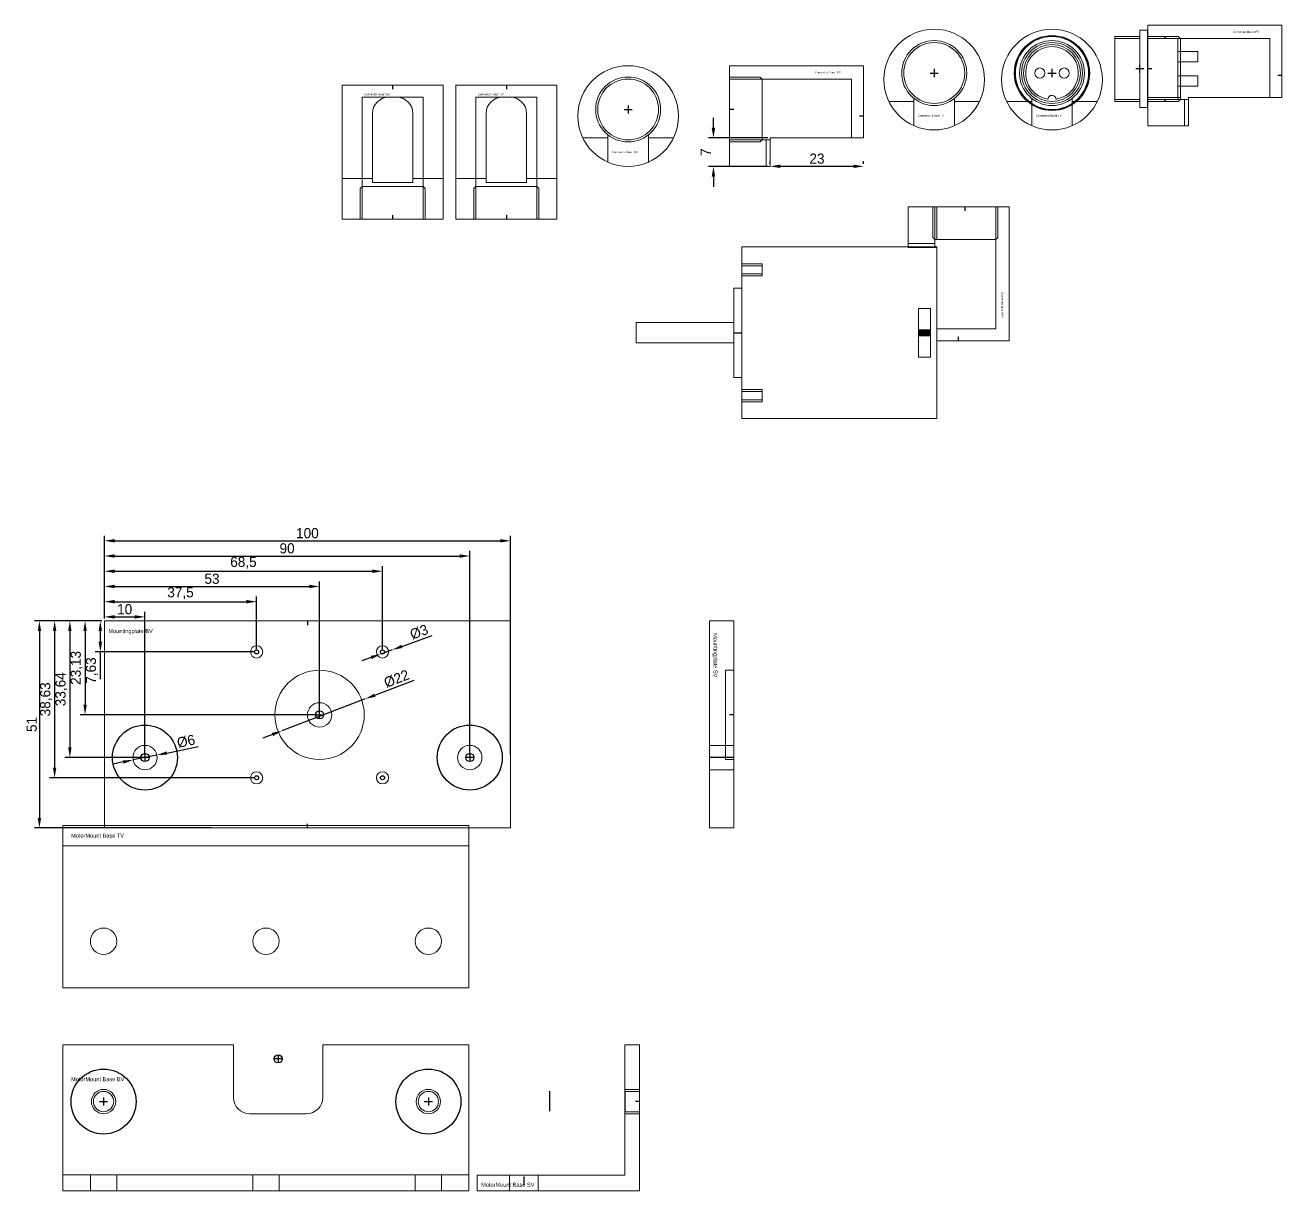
# Model space of a CAD drawing. Header units: millimetres. Extents: x 30 to 736, y 8 to 599.
# Drawn here: x 73.5 to 383, y 311.6 to 598.8 of the extents above; entities that cross this region are included whole.
import ezdxf

# ---------------------------------------------------------------- set-up
doc = ezdxf.new("R2010")
doc.units = ezdxf.units.MM
for name, color, linetype in [('Dim', 1, 'Continuous'), ('Hulplijn', 3, 'Continuous'), ('Text', 7, 'Continuous')]:
    doc.layers.add(name, color=color, linetype=linetype)
for name, color, linetype, lineweight in [('Inner', 8, 'Continuous', 9), ('Main', 7, 'Continuous', 20), ('Screw', 7, 'Continuous', 20), ('Screw Inner', 8, 'Continuous', 9)]:
    doc.layers.add(name, color=color, linetype=linetype, lineweight=lineweight)
doc.dimstyles.new('ISO-25', dxfattribs={"dimtxt": 2.5, "dimasz": 2.5, "dimexe": 1.25, "dimexo": 0.625, "dimtad": 1, "dimtxsty": 'Standard', "dimcen": 2.5, "dimadec": 0, "dimazin": 0, "dimtfac": 1, "dimtmove": 0, "dimatfit": 3, "dimfxl": 1, "dimarcsym": 0})

# ---------------------------------------------------------------- blocks, each defined once
blk = doc.blocks.new('MOTORMOUNT BASE TV')
at = {"layer": 'Main'}
for p, q in [((0, -18), (0, 22)), ((100, 22), (0, 22)), ((100, 22), (100, -18)), ((100, 17), (0, 17)), ((100, -18), (0, -18))]:
    blk.add_line(p, q, dxfattribs=at)
for centre in [(10, -6.5), (50, -6.5), (90, -6.5)]:
    blk.add_circle(centre, 3.25, dxfattribs=at)
at = {"layer": 'Text', "insert": (2, 19), "char_height": 1, "attachment_point": 7}
blk.add_mtext('MotorMount Base TV', dxfattribs=at)
blk = doc.blocks.new('MOTORMOUNT BASE SV')
at = {"layer": 'Hulplijn'}
for p, q in [((17.8, 24.6), (17.8, 19.6)), ((36.4, 24.6), (36.4, 19.6)), ((40, 22), (39, 22)), ((11.5, 3.5), (11.5, 1.5))]:
    blk.add_line(p, q, dxfattribs=at)
at = {"layer": 'Inner'}
for p, q in [((8, 3.9), (8, 0)), ((15, 3.9), (15, 0))]:
    blk.add_line(p, q, dxfattribs=at)
at = {"layer": 'Main'}
for p, q in [((36.4, 36), (36.4, 3.9)), ((36.4, 36), (40, 36)), ((40, 36), (40, 0)), ((0, 3.9), (0, 0)), ((0, 3.9), (36.4, 3.9)), ((0, 0), (40, 0))]:
    blk.add_line(p, q, dxfattribs=at)
at = {"layer": 'Screw Inner'}
for p, q in [((36.4, 25), (40, 25)), ((36.4, 24.5), (40, 24.5)), ((36.4, 19.5), (40, 19.5)), ((36.4, 19), (40, 19))]:
    blk.add_line(p, q, dxfattribs=at)
at = {"layer": 'Text', "insert": (1, 2), "char_height": 1, "attachment_point": 1}
blk.add_mtext('MotorMount Base SV', dxfattribs=at)
blk = doc.blocks.new('MOTORMOUNT BASE BV')
at = {"layer": 'Hulplijn'}
for p, q in [((53, 15.51), (53, 13.51)), ((54, 14.51), (52, 14.51)), ((9, 4), (11, 4)), ((10, 5), (10, 3)), ((89, 4), (91, 4)), ((90, 5), (90, 3))]:
    blk.add_line(p, q, dxfattribs=at)
for centre, radius in [((53, 14.51), 1), ((10, 4), 8), ((90, 4), 8)]:
    blk.add_circle(centre, radius, dxfattribs=at)
at = {"layer": 'Inner'}
for p, q in [((100, -14.09), (0, -14.09)), ((6.75, -14.09), (6.75, -18)), ((13.25, -14.09), (13.25, -18)), ((46.75, -14.09), (46.75, -18)), ((53.25, -14.09), (53.25, -18)), ((86.75, -14.09), (86.75, -18)), ((93.25, -14.09), (93.25, -18))]:
    blk.add_line(p, q, dxfattribs=at)
at = {"layer": 'Main'}
for p, q in [((0, -18), (0, 18)), ((42, 18), (0, 18)), ((42, 18), (42, 5)), ((64, 5), (64, 18)), ((100, 18), (64, 18)), ((100, 18), (100, -18)), ((46, 1), (60, 1)), ((100, -18), (0, -18))]:
    blk.add_line(p, q, dxfattribs=at)
for centre, start, end in [((46, 5), 180, 270), ((60, 5), 270, 0)]:
    blk.add_arc(centre, 4, start, end, dxfattribs=at)
at = {"layer": 'Screw'}
for centre, radius in [((10, 4), 3), ((10, 4), 2.5), ((90, 4), 3), ((90, 4), 2.5)]:
    blk.add_circle(centre, radius, dxfattribs=at)
at = {"layer": 'Text', "insert": (2, 9), "char_height": 1, "attachment_point": 7}
blk.add_mtext('MotorMount Base BV', dxfattribs=at)
blk = doc.blocks.new('MOUNTINGPLATE SV')
at = {"layer": 'Hulplijn'}
for p, q in [((6, 27.87), (5, 27.87)), ((6, 17.36), (0, 17.36))]:
    blk.add_line(p, q, dxfattribs=at)
at = {"layer": 'Inner'}
for p, q in [((6, 38.87), (4, 38.87)), ((4, 38.87), (4, 16.87)), ((6, 20.36), (0, 20.36)), ((4, 16.87), (6, 16.87)), ((6, 14.36), (0, 14.36))]:
    blk.add_line(p, q, dxfattribs=at)
at = {"layer": 'Main'}
for p, q in [((0, 0), (0, 51)), ((0, 51), (6, 51)), ((6, 51), (6, 0)), ((6, 0), (0, 0))]:
    blk.add_line(p, q, dxfattribs=at)
at = {"layer": 'Text', "insert": (2, 48), "char_height": 1, "attachment_point": 1, "rotation": 270}
blk.add_mtext('Mountingplate SV', dxfattribs=at)
blk = doc.blocks.new('MOUNTINGPLATE BV')
at = {"layer": 'Hulplijn'}
for p, q in [((50, 51), (50, 50)), ((52, 27.87), (54, 27.87)), ((53, 26.87), (53, 28.87)), ((11, 17.36), (9, 17.36)), ((10, 18.36), (10, 16.36)), ((91, 17.36), (89, 17.36)), ((90, 18.36), (90, 16.36)), ((50, 0), (50, 1))]:
    blk.add_line(p, q, dxfattribs=at)
for centre, radius in [((37.5, 43.37), 0.5), ((68.5, 43.37), 0.5), ((53, 27.87), 1), ((10, 17.36), 8), ((90, 17.36), 8), ((10, 17.36), 1), ((90, 17.36), 1), ((90, 17.36), 1), ((37.5, 12.37), 0.5), ((68.5, 12.37), 0.5)]:
    blk.add_circle(centre, radius, dxfattribs=at)
at = {"layer": 'Main'}
for p, q in [((0, 0), (0, 51)), ((0, 51), (100, 51)), ((100, 51), (100, 0)), ((100, 0), (0, 0))]:
    blk.add_line(p, q, dxfattribs=at)
for centre, radius in [((37.5, 43.37), 1.5), ((68.5, 43.37), 1.5), ((53, 27.87), 11), ((53, 27.87), 3), ((10, 17.36), 3), ((90, 17.36), 3), ((37.5, 12.37), 1.5), ((68.5, 12.37), 1.5)]:
    blk.add_circle(centre, radius, dxfattribs=at)
at = {"layer": 'Text', "insert": (1, 49), "char_height": 1, "attachment_point": 1}
blk.add_mtext('Mountingplate BV', dxfattribs=at)
blk = doc.blocks.new('*D46')
at = {"color": 0, "linetype": 'ByBlock', "lineweight": -2}
for p, q in [((93, 452.62), (93, 454.25)), ((95.5, 453), (100.5, 453)), ((103, 418.99), (103, 454.25))]:
    blk.add_line(p, q, dxfattribs=at)
at = {"color": 0, "linetype": 'ByBlock'}
for points in [[(93, 453), (95.5, 452.58), (95.5, 453.42)], [(103, 453), (100.5, 452.58), (100.5, 453.42)]]:
    blk.add_solid(points, dxfattribs=at)
at = {"layer": 'DEFPOINTS', "color": 0, "linetype": 'ByBlock'}
for p in [(93, 452), (103, 418.36)]:
    blk.add_point(p, dxfattribs=at)
at = {"color": 0, "linetype": 'ByBlock', "lineweight": -2, "insert": (98, 454.88), "char_height": 2.5, "attachment_point": 5}
blk.add_mtext('\\A1;10', dxfattribs=at)
blk = doc.blocks.new('*D47')
at = {"color": 0, "linetype": 'ByBlock', "lineweight": -2}
for p, q in [((93, 452.62), (93, 458)), ((95.5, 456.75), (128, 456.75)), ((130.5, 445), (130.5, 458))]:
    blk.add_line(p, q, dxfattribs=at)
at = {"color": 0, "linetype": 'ByBlock'}
for points in [[(93, 456.75), (95.5, 456.33), (95.5, 457.17)], [(130.5, 456.75), (128, 456.33), (128, 457.17)]]:
    blk.add_solid(points, dxfattribs=at)
at = {"layer": 'DEFPOINTS', "color": 0, "linetype": 'ByBlock'}
for p in [(93, 452), (130.5, 444.37)]:
    blk.add_point(p, dxfattribs=at)
at = {"color": 0, "linetype": 'ByBlock', "lineweight": -2, "insert": (111.75, 458.83), "char_height": 2.5, "attachment_point": 5}
blk.add_mtext('\\A1;37,5', dxfattribs=at)
blk = doc.blocks.new('*D48')
at = {"color": 0, "linetype": 'ByBlock', "lineweight": -2}
for p, q in [((93, 452.62), (93, 461.75)), ((146, 429.5), (146, 461.75)), ((95.5, 460.5), (143.5, 460.5))]:
    blk.add_line(p, q, dxfattribs=at)
at = {"color": 0, "linetype": 'ByBlock'}
for points in [[(93, 460.5), (95.5, 460.08), (95.5, 460.92)], [(146, 460.5), (143.5, 460.08), (143.5, 460.92)]]:
    blk.add_solid(points, dxfattribs=at)
at = {"layer": 'DEFPOINTS', "color": 0, "linetype": 'ByBlock'}
for p in [(93, 452), (146, 428.87)]:
    blk.add_point(p, dxfattribs=at)
at = {"color": 0, "linetype": 'ByBlock', "lineweight": -2, "insert": (119.5, 462.38), "char_height": 2.5, "attachment_point": 5}
blk.add_mtext('\\A1;53', dxfattribs=at)
blk = doc.blocks.new('*D49')
at = {"color": 0, "linetype": 'ByBlock', "lineweight": -2}
for p, q in [((93, 452.62), (93, 465.5)), ((161.5, 445), (161.5, 465.5)), ((95.5, 464.25), (159, 464.25))]:
    blk.add_line(p, q, dxfattribs=at)
at = {"color": 0, "linetype": 'ByBlock'}
for points in [[(93, 464.25), (95.5, 463.83), (95.5, 464.67)], [(161.5, 464.25), (159, 463.83), (159, 464.67)]]:
    blk.add_solid(points, dxfattribs=at)
at = {"layer": 'DEFPOINTS', "color": 0, "linetype": 'ByBlock'}
for p in [(93, 452), (161.5, 444.37)]:
    blk.add_point(p, dxfattribs=at)
at = {"color": 0, "linetype": 'ByBlock', "lineweight": -2, "insert": (127.25, 466.33), "char_height": 2.5, "attachment_point": 5}
blk.add_mtext('\\A1;68,5', dxfattribs=at)
blk = doc.blocks.new('*D50')
at = {"color": 0, "linetype": 'ByBlock', "lineweight": -2}
for p, q in [((93, 452.62), (93, 469.25)), ((95.5, 468), (180.5, 468)), ((183, 418.99), (183, 469.25))]:
    blk.add_line(p, q, dxfattribs=at)
at = {"color": 0, "linetype": 'ByBlock'}
for points in [[(93, 468), (95.5, 467.58), (95.5, 468.42)], [(183, 468), (180.5, 467.58), (180.5, 468.42)]]:
    blk.add_solid(points, dxfattribs=at)
at = {"layer": 'DEFPOINTS', "color": 0, "linetype": 'ByBlock'}
for p in [(93, 452), (183, 418.36)]:
    blk.add_point(p, dxfattribs=at)
at = {"color": 0, "linetype": 'ByBlock', "lineweight": -2, "insert": (138, 469.88), "char_height": 2.5, "attachment_point": 5}
blk.add_mtext('\\A1;90', dxfattribs=at)
blk = doc.blocks.new('*D51')
at = {"color": 0, "linetype": 'ByBlock', "lineweight": -2}
for p, q in [((93, 452.62), (93, 473)), ((95.5, 471.75), (190.5, 471.75)), ((193, 418.99), (193, 473))]:
    blk.add_line(p, q, dxfattribs=at)
at = {"color": 0, "linetype": 'ByBlock'}
for points in [[(93, 471.75), (95.5, 471.33), (95.5, 472.17)], [(193, 471.75), (190.5, 471.33), (190.5, 472.17)]]:
    blk.add_solid(points, dxfattribs=at)
at = {"layer": 'DEFPOINTS', "color": 0, "linetype": 'ByBlock'}
for p in [(93, 452), (193, 418.36)]:
    blk.add_point(p, dxfattribs=at)
at = {"color": 0, "linetype": 'ByBlock', "lineweight": -2, "insert": (143, 473.62), "char_height": 2.5, "attachment_point": 5}
blk.add_mtext('\\A1;100', dxfattribs=at)
blk = doc.blocks.new('*D52')
at = {"color": 0, "linetype": 'ByBlock', "lineweight": -2}
for p, q in [((92.38, 452), (90.75, 452)), ((92, 449.5), (92, 446.87)), ((129.88, 444.37), (90.75, 444.37)), ((92, 444.37), (92, 437.7))]:
    blk.add_line(p, q, dxfattribs=at)
at = {"color": 0, "linetype": 'ByBlock'}
for points in [[(92, 452), (91.58, 449.5), (92.42, 449.5)], [(92, 444.37), (91.58, 446.87), (92.42, 446.87)]]:
    blk.add_solid(points, dxfattribs=at)
at = {"layer": 'DEFPOINTS', "color": 0, "linetype": 'ByBlock'}
for p in [(93, 452), (130.5, 444.37)]:
    blk.add_point(p, dxfattribs=at)
at = {"color": 0, "linetype": 'ByBlock', "lineweight": -2, "insert": (89.92, 439.79), "char_height": 2.5, "attachment_point": 5, "rotation": 90}
blk.add_mtext('\\A1;7,63', dxfattribs=at)
blk = doc.blocks.new('*D53')
at = {"color": 0, "linetype": 'ByBlock', "lineweight": -2}
for p, q in [((92.38, 452), (87, 452)), ((88.25, 449.5), (88.25, 431.37)), ((145.38, 428.87), (87, 428.87))]:
    blk.add_line(p, q, dxfattribs=at)
at = {"color": 0, "linetype": 'ByBlock'}
for points in [[(88.25, 452), (87.83, 449.5), (88.67, 449.5)], [(88.25, 428.87), (87.83, 431.37), (88.67, 431.37)]]:
    blk.add_solid(points, dxfattribs=at)
at = {"layer": 'DEFPOINTS', "color": 0, "linetype": 'ByBlock'}
for p in [(93, 452), (146, 428.87)]:
    blk.add_point(p, dxfattribs=at)
at = {"color": 0, "linetype": 'ByBlock', "lineweight": -2, "insert": (86.17, 440.44), "char_height": 2.5, "attachment_point": 5, "rotation": 90}
blk.add_mtext('\\A1;23,13', dxfattribs=at)
blk = doc.blocks.new('*D54')
at = {"color": 0, "linetype": 'ByBlock', "lineweight": -2}
for p, q in [((92.38, 452), (83.25, 452)), ((84.5, 449.5), (84.5, 420.86)), ((102.38, 418.36), (83.25, 418.36))]:
    blk.add_line(p, q, dxfattribs=at)
at = {"color": 0, "linetype": 'ByBlock'}
for points in [[(84.5, 452), (84.08, 449.5), (84.92, 449.5)], [(84.5, 418.36), (84.08, 420.86), (84.92, 420.86)]]:
    blk.add_solid(points, dxfattribs=at)
at = {"layer": 'DEFPOINTS', "color": 0, "linetype": 'ByBlock'}
for p in [(93, 452), (103, 418.36)]:
    blk.add_point(p, dxfattribs=at)
at = {"color": 0, "linetype": 'ByBlock', "lineweight": -2, "insert": (82.42, 435.18), "char_height": 2.5, "attachment_point": 5, "rotation": 90}
blk.add_mtext('\\A1;33,64', dxfattribs=at)
blk = doc.blocks.new('*D55')
at = {"color": 0, "linetype": 'ByBlock', "lineweight": -2}
for p, q in [((92.38, 452), (79.5, 452)), ((80.75, 449.5), (80.75, 415.87)), ((129.88, 413.37), (79.5, 413.37))]:
    blk.add_line(p, q, dxfattribs=at)
at = {"color": 0, "linetype": 'ByBlock'}
for points in [[(80.75, 452), (80.33, 449.5), (81.17, 449.5)], [(80.75, 413.37), (80.33, 415.87), (81.17, 415.87)]]:
    blk.add_solid(points, dxfattribs=at)
at = {"layer": 'DEFPOINTS', "color": 0, "linetype": 'ByBlock'}
for p in [(93, 452), (130.5, 413.37)]:
    blk.add_point(p, dxfattribs=at)
at = {"color": 0, "linetype": 'ByBlock', "lineweight": -2, "insert": (78.67, 432.69), "char_height": 2.5, "attachment_point": 5, "rotation": 90}
blk.add_mtext('\\A1;38,63', dxfattribs=at)
blk = doc.blocks.new('*D56')
at = {"color": 0, "linetype": 'ByBlock', "lineweight": -2}
for p, q in [((92.38, 452), (75.75, 452)), ((77, 449.5), (77, 403.5)), ((119.38, 401), (75.75, 401))]:
    blk.add_line(p, q, dxfattribs=at)
at = {"color": 0, "linetype": 'ByBlock'}
for points in [[(77, 452), (76.58, 449.5), (77.42, 449.5)], [(77, 401), (76.58, 403.5), (77.42, 403.5)]]:
    blk.add_solid(points, dxfattribs=at)
at = {"layer": 'DEFPOINTS', "color": 0, "linetype": 'ByBlock'}
for p in [(93, 452), (120, 401)]:
    blk.add_point(p, dxfattribs=at)
at = {"color": 0, "linetype": 'ByBlock', "lineweight": -2, "insert": (75.12, 426.5), "char_height": 2.5, "attachment_point": 5, "rotation": 90}
blk.add_mtext('\\A1;51', dxfattribs=at)
blk = doc.blocks.new('*D57')
at = {"color": 0, "linetype": 'ByBlock', "lineweight": -2}
for p, q in [((108.39, 419.46), (116.14, 421.05)), ((105.94, 418.96), (100.06, 417.76)), ((97.61, 417.26), (95.16, 416.75))]:
    blk.add_line(p, q, dxfattribs=at)
at = {"color": 0, "linetype": 'ByBlock'}
for points in [[(105.94, 418.96), (108.47, 419.06), (108.3, 419.87)], [(100.06, 417.76), (97.7, 416.85), (97.53, 417.66)]]:
    blk.add_solid(points, dxfattribs=at)
at = {"layer": 'DEFPOINTS', "color": 0, "linetype": 'ByBlock'}
for p in [(105.94, 418.96), (100.06, 417.76)]:
    blk.add_point(p, dxfattribs=at)
at = {"color": 0, "linetype": 'ByBlock', "lineweight": -2, "insert": (113.11, 422.35), "char_height": 2.5, "attachment_point": 5, "rotation": 11.5851}
blk.add_mtext('\\A1;%%c6', dxfattribs=at)
blk = doc.blocks.new('*D58')
at = {"color": 0, "linetype": 'ByBlock', "lineweight": -2}
for p, q in [((166.26, 445.73), (173.7, 448.43)), ((158.74, 443.01), (156.39, 442.16)), ((163.91, 444.88), (161.09, 443.86))]:
    blk.add_line(p, q, dxfattribs=at)
at = {"color": 0, "linetype": 'ByBlock'}
for points in [[(163.91, 444.88), (166.4, 445.34), (166.12, 446.12)], [(161.09, 443.86), (158.88, 442.62), (158.6, 443.4)]]:
    blk.add_solid(points, dxfattribs=at)
at = {"layer": 'DEFPOINTS', "color": 0, "linetype": 'ByBlock'}
for p in [(161.09, 443.86), (163.91, 444.88)]:
    blk.add_point(p, dxfattribs=at)
at = {"color": 0, "linetype": 'ByBlock', "lineweight": -2, "insert": (170.52, 449.27), "char_height": 2.5, "attachment_point": 5, "rotation": 19.9115}
blk.add_mtext('\\A1;%%c3', dxfattribs=at)
blk = doc.blocks.new('*D59')
at = {"color": 0, "linetype": 'ByBlock', "lineweight": -2}
for p, q in [((159.61, 433.7), (169.33, 437.43)), ((157.27, 432.81), (136.73, 424.93)), ((134.39, 424.04), (132.06, 423.15))]:
    blk.add_line(p, q, dxfattribs=at)
at = {"color": 0, "linetype": 'ByBlock'}
for points in [[(157.27, 432.81), (159.76, 433.31), (159.46, 434.09)], [(136.73, 424.93), (134.54, 423.65), (134.24, 424.43)]]:
    blk.add_solid(points, dxfattribs=at)
at = {"layer": 'DEFPOINTS', "color": 0, "linetype": 'ByBlock'}
for p in [(157.27, 432.81), (136.73, 424.93)]:
    blk.add_point(p, dxfattribs=at)
at = {"color": 0, "linetype": 'ByBlock', "lineweight": -2, "insert": (164.97, 437.76), "char_height": 2.5, "attachment_point": 5, "rotation": 20.9631}
blk.add_mtext('\\A1;%%c22', dxfattribs=at)
blk = doc.blocks.new('NEMA 17 STEPPER SV')
at = {"layer": 'Hulplijn'}
blk.add_line((-2, 0), (0, 0), dxfattribs=at)
at = {"layer": 'Main'}
for p, q in [((43.5, 0.75), (46.5, 0.75)), ((43.5, 0.5), (46.5, 0.5)), ((43.5, 0.25), (46.5, 0.25)), ((43.5, 0), (46.5, 0)), ((43.5, -0.25), (46.5, -0.25)), ((43.5, -0.5), (46.5, -0.5)), ((43.5, -0.75), (46.5, -0.75))]:
    blk.add_line(p, q, dxfattribs=at)
for points in [[(0, -21.15), (48, -21.15), (48, 21.15), (0, 21.15)], [(-2, -11), (0, -11), (0, 11), (-2, 11)], [(46.5, 6), (46.5, -6), (43.5, -6), (43.5, 6)], [(-26, -2.5), (-2, -2.5), (-2, 2.5), (-26, 2.5)]]:
    blk.add_lwpolyline(points, close=True, dxfattribs=at)
at = {"layer": 'Screw Inner'}
for p, q in [((0, 17), (5, 17)), ((0, 16.5), (5, 16.5)), ((5, 17), (5, 14)), ((5, 14.5), (0, 14.5)), ((5, 14), (0, 14)), ((0, -14), (5, -14)), ((0, -14.5), (5, -14.5)), ((5, -14), (5, -17)), ((5, -16.5), (0, -16.5)), ((5, -17), (0, -17))]:
    blk.add_line(p, q, dxfattribs=at)
blk = doc.blocks.new('Aviator plug TV')
at = {"layer": 'Hulplijn'}
for p, q in [((0, 1), (0, -1)), ((-1, 0), (1, 0))]:
    blk.add_line(p, q, dxfattribs=at)
at = {"layer": 'Main'}
for radius in [9, 7]:
    blk.add_circle((0, 0), radius, dxfattribs=at)
for centre, radius, start, end in [((0, 0), 6.5, 278.8235, 261.1765), ((0, -6.5), 1, 0, 175.5883)]:
    blk.add_arc(centre, radius, start, end, dxfattribs=at)
at = {"layer": 'Screw'}
for centre, radius in [((0, 0), 8), ((-3, 0), 1.25), ((3, 0), 1.25)]:
    blk.add_circle(centre, radius, dxfattribs=at)
blk = doc.blocks.new('CONNECTOR MOUNT FV')
at = {"layer": 'Hulplijn'}
for p, q in [((0, 0.12), (0, -1.88)), ((-1, -0.88), (1, -0.88))]:
    blk.add_line(p, q, dxfattribs=at)
at = {"layer": 'Inner'}
for p, q in [((-5, -7.9), (-11.16, -7.9)), ((-5, -7.13), (-5, -13.85)), ((5, -7.13), (5, -13.85)), ((11.16, -7.9), (5, -7.9))]:
    blk.add_line(p, q, dxfattribs=at)
at = {"layer": 'Main'}
blk.add_circle((0, -2.5), 12.4, dxfattribs=at)
at = {"layer": 'Screw'}
for radius in [8, 7.5]:
    blk.add_circle((0, -0.88), radius, dxfattribs=at)
at = {"layer": 'Screw', "insert": (-4, -11.12), "char_height": 0.5, "attachment_point": 1}
blk.add_mtext('Connector Mount FV', dxfattribs=at)
blk = doc.blocks.new('CONNECTOR MOUNT SV')
at = {"layer": 'Hulplijn'}
for p, q in [((0, 33), (0, 32)), ((-1.62, 1), (-1.62, 0))]:
    blk.add_line(p, q, dxfattribs=at)
at = {"layer": 'Inner'}
for p, q in [((-9.12, 30), (5.4, 30)), ((-9.62, 7.5), (-9.12, 8)), ((-9.12, 8), (5.88, 8)), ((12.4, 9), (5.88, 9)), ((5.88, 8), (6.38, 7.5))]:
    blk.add_line(p, q, dxfattribs=at)
at = {"layer": 'Main'}
blk.add_line((12.4, 10), (5.4, 10), dxfattribs=at)
at = {"layer": 'Screw'}
for p, q in [((5.4, 33), (-12.4, 33)), ((-12.4, 33), (-12.4, 0)), ((5.4, 33), (5.4, 10)), ((12.4, 10), (12.4, 0)), ((5.4, 8), (5.4, 0)), ((-12.4, 0), (12.4, 0))]:
    blk.add_line(p, q, dxfattribs=at)
at = {"layer": 'Screw Inner'}
for p, q in [((-9.12, 30), (-9.12, 0)), ((5.88, 10), (5.88, 0)), ((-9.62, 7.5), (-9.62, 0)), ((6.38, 7.5), (6.38, 0))]:
    blk.add_line(p, q, dxfattribs=at)
at = {"layer": 'Screw', "insert": (-11, 21), "char_height": 0.5, "attachment_point": 1, "rotation": 90}
blk.add_mtext('Connector Mount FV', dxfattribs=at)
blk = doc.blocks.new('AVIATOR SOCKET FV')
at = {"layer": 'Hulplijn'}
for p, q in [((0.9, 0), (2.9, 0)), ((1.9, 1), (1.9, -1))]:
    blk.add_line(p, q, dxfattribs=at)
at = {"layer": 'Main'}
for p, q in [((0, 9.5), (0, -9.5)), ((0, 9.5), (1.9, 9.5)), ((1.9, 9.5), (1.9, -9.5)), ((-7.5, 7.5), (-7.5, -7.5)), ((-4.6, 7.5), (-4.1, 8)), ((8, 8), (8, -8)), ((-12.4, 4.25), (-7.5, 4.25)), ((-12.4, 4.25), (-12.4, 1.75)), ((-12.4, 1.75), (-7.5, 1.75)), ((-12.4, -1.75), (-7.5, -1.75)), ((-12.4, -1.75), (-12.4, -4.25)), ((-12.4, -4.25), (-7.5, -4.25)), ((-4.6, -7.5), (-4.1, -8)), ((0, -9.5), (1.9, -9.5))]:
    blk.add_line(p, q, dxfattribs=at)
at = {"layer": 'Screw'}
for p, q in [((-7.5, 7.5), (0, 7.5)), ((-4.1, 8), (0, 8)), ((1.9, 8), (8, 8)), ((1.9, 7.5), (8, 7.5)), ((-7.5, -7.5), (0, -7.5)), ((-4.1, -8), (0, -8)), ((1.9, -7.5), (8, -7.5)), ((1.9, -8), (8, -8))]:
    blk.add_line(p, q, dxfattribs=at)
blk = doc.blocks.new('CONNECTOR MOUNT TV')
at = {"layer": 'Hulplijn'}
for p, q in [((0, 33), (0, 32)), ((0, 1), (0, 0))]:
    blk.add_line(p, q, dxfattribs=at)
at = {"layer": 'Inner'}
for p, q in [((-7.5, 30), (7.5, 30)), ((-1, 30), (1, 30)), ((-5, 26), (-5, 10)), ((5, 26), (5, 10)), ((-12.4, 10), (-5, 10)), ((-5, 10), (-5, 9)), ((5, 9), (5, 10)), ((5, 10), (12.4, 10)), ((-8, 7.5), (-7.5, 8)), ((-7.5, 8), (7.5, 8)), ((-5, 9), (5, 9)), ((7.5, 8), (8, 7.5))]:
    blk.add_line(p, q, dxfattribs=at)
for centre, start, end in [((-1, 26), 90, 180), ((1, 26), 0, 90)]:
    blk.add_arc(centre, 4, start, end, dxfattribs=at)
at = {"layer": 'Screw'}
for p, q in [((12.4, 33), (-12.4, 33)), ((-12.4, 33), (-12.4, 0)), ((12.4, 33), (12.4, 0)), ((-12.4, 0), (12.4, 0))]:
    blk.add_line(p, q, dxfattribs=at)
at = {"layer": 'Screw Inner'}
for p, q in [((-7.5, 30), (-7.5, 0)), ((7.5, 30), (7.5, 0)), ((-8, 7.5), (-8, 0)), ((8, 7.5), (8, 0))]:
    blk.add_line(p, q, dxfattribs=at)
at = {"layer": 'Screw', "insert": (-7, 31), "char_height": 0.5, "attachment_point": 1}
blk.add_mtext('Connector Mount TV', dxfattribs=at)
blk = doc.blocks.new('*D91')
at = {"color": 0, "linetype": 'ByBlock', "lineweight": -2}
for p, q in [((243, 573.48), (243, 575.98)), ((256.38, 570.98), (241.75, 570.98)), ((256.38, 563.98), (241.75, 563.98)), ((243, 561.48), (243, 558.98))]:
    blk.add_line(p, q, dxfattribs=at)
at = {"color": 0, "linetype": 'ByBlock'}
for points in [[(243, 570.98), (243.42, 573.48), (242.58, 573.48)], [(243, 563.98), (243.42, 561.48), (242.58, 561.48)]]:
    blk.add_solid(points, dxfattribs=at)
at = {"layer": 'DEFPOINTS', "color": 0, "linetype": 'ByBlock'}
for p in [(257, 570.98), (257, 563.98)]:
    blk.add_point(p, dxfattribs=at)
at = {"color": 0, "linetype": 'ByBlock', "lineweight": -2, "insert": (241.12, 567.48), "char_height": 2.5, "attachment_point": 5, "rotation": 90}
blk.add_mtext('\\A1;7', dxfattribs=at)
blk = doc.blocks.new('*D92')
at = {"color": 0, "linetype": 'ByBlock', "lineweight": -2}
for p, q in [((257, 564.6), (257, 565.25)), ((259.5, 564), (277.5, 564)), ((280, 564.6), (280, 565.25))]:
    blk.add_line(p, q, dxfattribs=at)
at = {"color": 0, "linetype": 'ByBlock'}
for points in [[(257, 564), (259.5, 563.58), (259.5, 564.42)], [(280, 564), (277.5, 563.58), (277.5, 564.42)]]:
    blk.add_solid(points, dxfattribs=at)
at = {"layer": 'DEFPOINTS', "color": 0, "linetype": 'ByBlock'}
for p in [(257, 563.98), (280, 563.98)]:
    blk.add_point(p, dxfattribs=at)
at = {"color": 0, "linetype": 'ByBlock', "lineweight": -2, "insert": (268.5, 565.88), "char_height": 2.5, "attachment_point": 5}
blk.add_mtext('\\A1;23', dxfattribs=at)
blk = doc.blocks.new('CONNECTOR MOUNT BV')
at = {"layer": 'Hulplijn'}
for p, q in [((0, 33), (0, 32)), ((0, 1), (0, 0))]:
    blk.add_line(p, q, dxfattribs=at)
at = {"layer": 'Inner'}
for p, q in [((-7.5, 30), (7.5, 30)), ((-8, 7.5), (-7.5, 8)), ((-7.5, 8), (7.5, 8)), ((7.5, 8), (8, 7.5))]:
    blk.add_line(p, q, dxfattribs=at)
at = {"layer": 'Main'}
for p, q in [((-1, 30), (1, 30)), ((-5, 26), (-5, 10)), ((5, 26), (5, 10)), ((-12.4, 10), (-5, 10)), ((-5, 10), (-5, 9)), ((5, 9), (5, 10)), ((5, 10), (12.4, 10)), ((-5, 9), (5, 9))]:
    blk.add_line(p, q, dxfattribs=at)
for centre, start, end in [((-1, 26), 90, 180), ((1, 26), 0, 90)]:
    blk.add_arc(centre, 4, start, end, dxfattribs=at)
at = {"layer": 'Screw'}
for p, q in [((12.4, 33), (-12.4, 33)), ((-12.4, 33), (-12.4, 0)), ((12.4, 33), (12.4, 0)), ((-12.4, 0), (12.4, 0))]:
    blk.add_line(p, q, dxfattribs=at)
at = {"layer": 'Screw Inner'}
for p, q in [((-7.5, 30), (-7.5, 0)), ((7.5, 30), (7.5, 0)), ((-8, 7.5), (-8, 0)), ((8, 7.5), (8, 0))]:
    blk.add_line(p, q, dxfattribs=at)
at = {"layer": 'Screw', "insert": (-7, 31), "char_height": 0.5, "attachment_point": 1}
blk.add_mtext('Connector Mount BV', dxfattribs=at)

msp = doc.modelspace()

# ---------------------------------------------------------------- linework, layer by layer
at = {"layer": 'Hulplijn'}
msp.add_circle((326.384, 586.98), 9.22, dxfattribs=at)

# ---------------------------------------------------------------- block references
at = {"layer": 'Dim'}
for name, p in [('MOTORMOUNT BASE TV', (82.8, 379.61)), ('MOTORMOUNT BASE BV', (82.8, 329.61))]:
    msp.add_blockref(name, p, dxfattribs=at)
at = {"layer": 'Hulplijn'}
for name, p in [('CONNECTOR MOUNT FV', (297.384, 587.861)), ('CONNECTOR MOUNT FV', (326.384, 587.861)), ('Aviator plug TV', (326.384, 586.98)), ('CONNECTOR MOUNT FV', (222, 578.881)), ('CONNECTOR MOUNT TV', (192, 551)), ('NEMA 17 STEPPER SV', (250, 523))]:
    msp.add_blockref(name, p, dxfattribs=at)
for name, p, rotation in [('AVIATOR SOCKET FV', (349.9, 588), 180), ('CONNECTOR MOUNT SV', (350, 586.38), 270), ('CONNECTOR MOUNT SV', (247, 576.38), 270), ('CONNECTOR MOUNT SV', (303.4, 554), 180)]:
    msp.add_blockref(name, p, dxfattribs=dict(at, rotation=rotation))
at = {"layer": 'Inner'}
for name, p in [('MOUNTINGPLATE BV', (93, 401)), ('MOUNTINGPLATE SV', (242, 401))]:
    msp.add_blockref(name, p, dxfattribs=at)
at = {"layer": 'Main'}
for name, p in [('CONNECTOR MOUNT BV', (164, 551)), ('MOTORMOUNT BASE SV', (184.8, 311.61))]:
    msp.add_blockref(name, p, dxfattribs=at)

# ---------------------------------------------------------------- dimensions: what is measured, and where the dimension line sits
at = {"layer": 'Dim'}
for base, p1, p2, picture, middle in [((243, 570.98), (257, 563.98), (257, 570.98), '*D91', (241.125, 567.48)), ((77, 401), (93, 452), (120, 401), '*D56', (75.125, 426.5)), ((80.75, 413.37), (93, 452), (130.5, 413.37), '*D55', (78.667, 432.685)), ((84.5, 418.36), (93, 452), (103, 418.36), '*D54', (82.417, 435.18)), ((88.25, 428.87), (93, 452), (146, 428.87), '*D53', (86.167, 440.435)), ((92, 444.37), (93, 452), (130.5, 444.37), '*D52', (89.917, 439.787))]:
    dim = msp.add_linear_dim(base=base, p1=p1, p2=p2, angle=90, dimstyle='ISO-25', dxfattribs=at)
    dim.commit()
    dim.dimension.update_dxf_attribs({"geometry": picture, "text_midpoint": middle})
for base, p1, p2, picture, middle in [((280, 564), (257, 563.98), (280, 563.98), '*D92', (268.5, 565.875)), ((193, 471.75), (93, 452), (193, 418.36), '*D51', (143, 473.625)), ((183, 468), (93, 452), (183, 418.36), '*D50', (138, 469.875)), ((161.5, 464.25), (93, 452), (161.5, 444.37), '*D49', (127.25, 466.333)), ((146, 460.5), (93, 452), (146, 428.87), '*D48', (119.5, 462.375)), ((130.5, 456.75), (93, 452), (130.5, 444.37), '*D47', (111.75, 458.833)), ((103, 453), (93, 452), (103, 418.36), '*D46', (98, 454.875))]:
    dim = msp.add_linear_dim(base=base, p1=p1, p2=p2, dimstyle='ISO-25', dxfattribs=at)
    dim.commit()
    dim.dimension.update_dxf_attribs({"geometry": picture, "text_midpoint": middle})
for p1, p2, picture, middle in [((161.09, 443.859), (163.91, 444.881), '*D58', (170.519, 449.269)), ((136.728, 424.935), (157.272, 432.805), '*D59', (164.967, 437.761)), ((100.061, 417.758), (105.939, 418.962), '*D57', (113.114, 422.347))]:
    dim = msp.add_diameter_dim_2p(p1=p1, p2=p2, dimstyle='ISO-25', dxfattribs=at)
    dim.commit()
    dim.dimension.update_dxf_attribs({"geometry": picture, "text_midpoint": middle})

doc.saveas('drawing.dxf')
